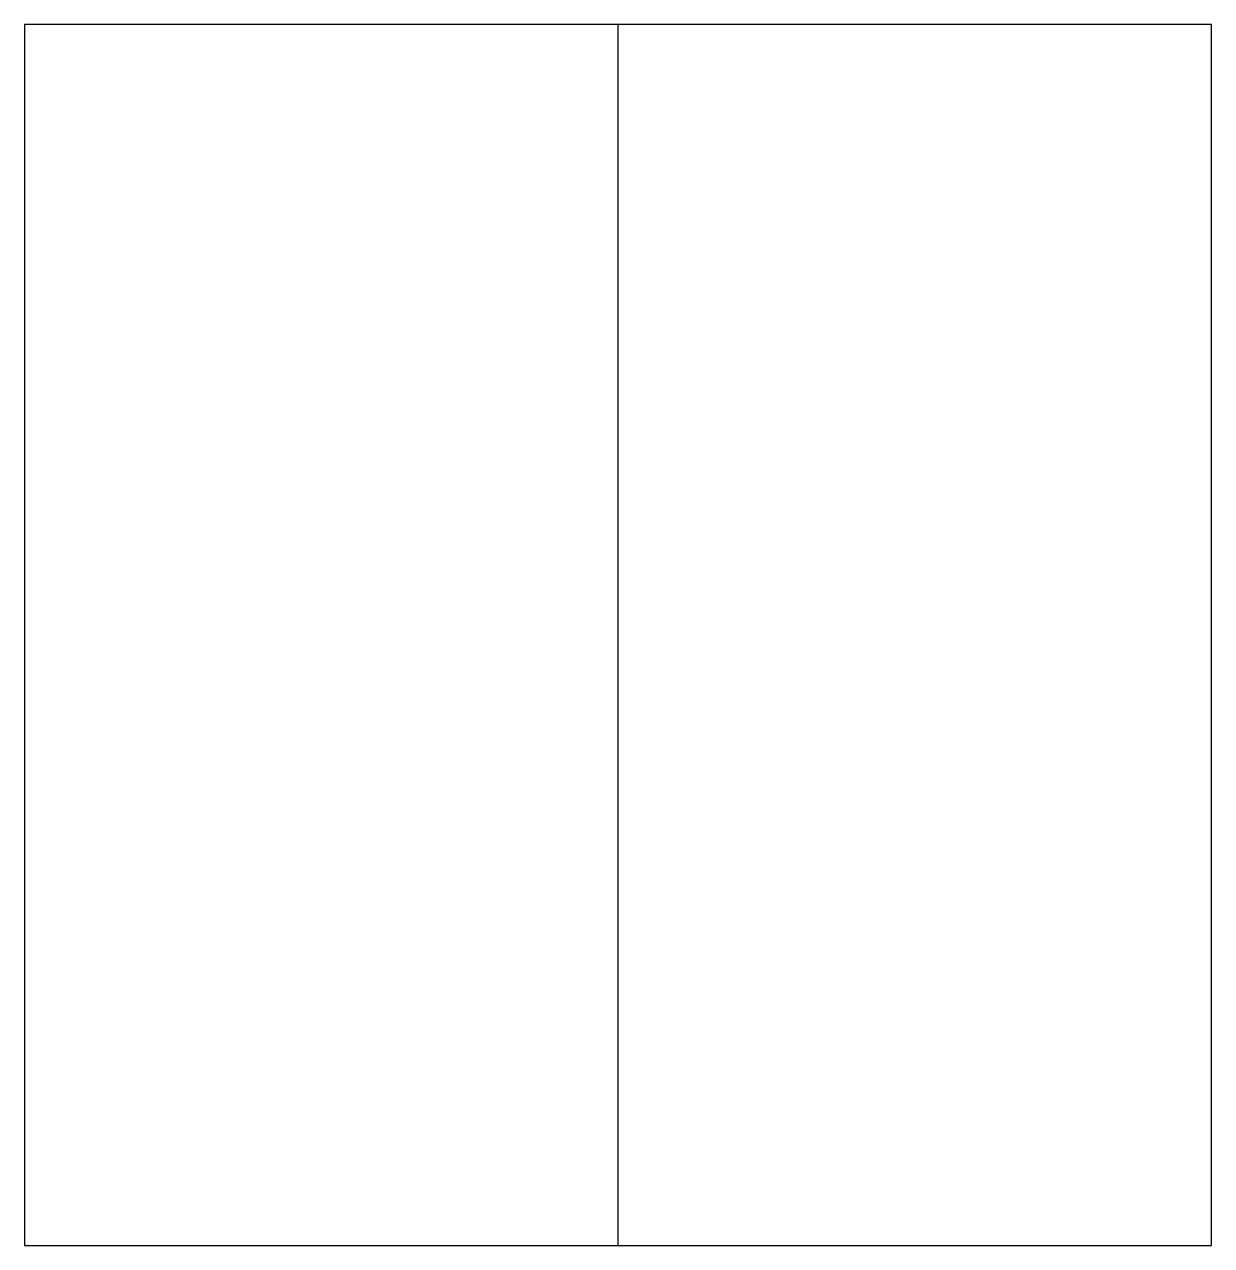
# Model space of a CAD drawing. Header units: metres. Extents: x 25 to 495, y 25 to 508.
import ezdxf

# ---------------------------------------------------------------- set-up
doc = ezdxf.new("R2010")
doc.units = ezdxf.units.M

msp = doc.modelspace()

# ---------------------------------------------------------------- linework, layer by layer
at = {"layer": 'SOURCE'}
msp.add_line((260, 25), (260, 508.4), dxfattribs=at)
msp.add_lwpolyline([(25, 25), (495, 25), (495, 508.4), (25, 508.4)], close=True, dxfattribs=at)

doc.saveas('drawing.dxf')
